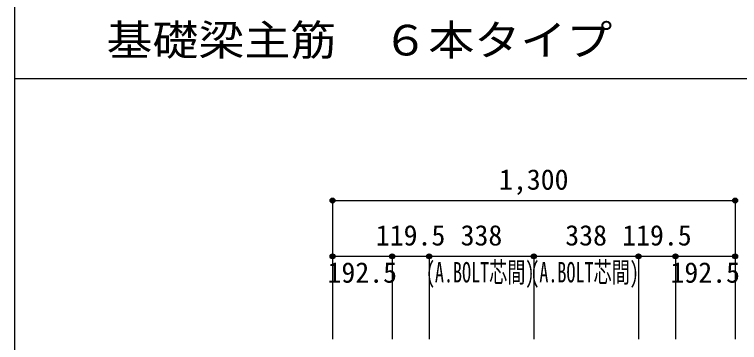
# Model space of a CAD drawing. Units: millimetres at full size, sheet at 1:30. Extents: x -5973 to 5954, y -4195 to 4201.
# Drawn here: x -5973 to -3632, y -1073 to -15 of the extents above; entities that cross this region are included whole.
import ezdxf
from ezdxf.enums import TextEntityAlignment as Align

# ---------------------------------------------------------------- set-up
doc = ezdxf.new("R2010")
doc.units = ezdxf.units.MM
doc.header["$LTSCALE"] = 30
doc.header["$PDMODE"] = 32
doc.header["$PDSIZE"] = 15
for name, color, linetype in [('0-7_文字', 4, 'Continuous'), ('0-D_寸法', 4, 'Continuous'), ('6-7_文字', 7, 'Continuous'), ('F-0_枠', 6, 'Continuous')]:
    doc.layers.add(name, color=color, linetype=linetype)
doc.styles.add('ＭＳ ゴシック', font='')
doc.styles.get('ＭＳ ゴシック').set_extended_font_data('MS Gothic')

msp = doc.modelspace()

# ---------------------------------------------------------------- linework, layer by layer
at = {"layer": '0-D_寸法'}
for p, q in [((-4945.8, -615.12), (-4945.8, -795.12)), ((-4945.8, -615.12), (-4945.8, -795.12)), ((-4945.8, -615.12), (-3645.8, -615.12)), ((-4945.8, -615.12), (-3645.8, -615.12)), ((-3645.8, -615.12), (-3645.8, -1062.16)), ((-4945.8, -795.12), (-4945.8, -1062.16)), ((-4945.8, -795.12), (-4753.3, -795.12)), ((-4945.8, -795.12), (-4945.8, -1062.16)), ((-4753.3, -795.12), (-4753.3, -1062.16)), ((-4753.3, -795.12), (-4633.8, -795.12)), ((-4633.8, -795.12), (-4633.8, -1062.16)), ((-4633.8, -795.12), (-4295.8, -795.12)), ((-4295.8, -795.12), (-4295.8, -1062.16)), ((-4295.8, -795.12), (-3957.8, -795.12)), ((-3957.8, -795.12), (-3957.8, -1062.16)), ((-3957.8, -795.12), (-3838.3, -795.12)), ((-3838.3, -795.12), (-3838.3, -1062.16)), ((-3838.3, -795.12), (-3645.8, -795.12))]:
    msp.add_line(p, q, dxfattribs=at)
for centre, radius in [((-4945.8, -615.12), 8), ((-4945.8, -615.12), 7.2), ((-3645.8, -615.12), 8), ((-3645.8, -615.12), 7.2), ((-4945.8, -615.12), 6.4), ((-4945.8, -615.12), 5.6), ((-4945.8, -615.12), 4.8), ((-4945.8, -615.12), 4), ((-4945.8, -615.12), 3.2), ((-4945.8, -615.12), 2.4), ((-4945.8, -615.12), 1.6), ((-4945.8, -615.12), 0.8), ((-3645.8, -615.12), 6.4), ((-3645.8, -615.12), 5.6), ((-3645.8, -615.12), 4.8), ((-3645.8, -615.12), 4), ((-3645.8, -615.12), 3.2), ((-3645.8, -615.12), 2.4), ((-3645.8, -615.12), 1.6), ((-3645.8, -615.12), 0.8), ((-4945.8, -795.12), 8), ((-4945.8, -795.12), 7.2), ((-4945.8, -795.12), 6.4), ((-4945.8, -795.12), 5.6), ((-4945.8, -795.12), 4.8), ((-4945.8, -795.12), 4), ((-4945.8, -795.12), 3.2), ((-4945.8, -795.12), 2.4), ((-4945.8, -795.12), 1.6), ((-4945.8, -795.12), 0.8), ((-4753.3, -795.12), 8), ((-4753.3, -795.12), 7.2), ((-4753.3, -795.12), 6.4), ((-4753.3, -795.12), 5.6), ((-4753.3, -795.12), 4.8), ((-4753.3, -795.12), 4), ((-4753.3, -795.12), 3.2), ((-4753.3, -795.12), 2.4), ((-4753.3, -795.12), 1.6), ((-4753.3, -795.12), 0.8), ((-4633.8, -795.12), 8), ((-4633.8, -795.12), 7.2), ((-4633.8, -795.12), 6.4), ((-4633.8, -795.12), 5.6), ((-4633.8, -795.12), 4.8), ((-4633.8, -795.12), 4), ((-4633.8, -795.12), 3.2), ((-4633.8, -795.12), 2.4), ((-4633.8, -795.12), 1.6), ((-4633.8, -795.12), 0.8), ((-4295.8, -795.12), 8), ((-4295.8, -795.12), 7.2), ((-4295.8, -795.12), 6.4), ((-4295.8, -795.12), 5.6), ((-4295.8, -795.12), 4.8), ((-4295.8, -795.12), 4), ((-4295.8, -795.12), 3.2), ((-4295.8, -795.12), 2.4), ((-4295.8, -795.12), 1.6), ((-4295.8, -795.12), 0.8), ((-3957.8, -795.12), 8), ((-3957.8, -795.12), 7.2), ((-3957.8, -795.12), 6.4), ((-3957.8, -795.12), 5.6), ((-3957.8, -795.12), 4.8), ((-3957.8, -795.12), 4), ((-3957.8, -795.12), 3.2), ((-3957.8, -795.12), 2.4), ((-3957.8, -795.12), 1.6), ((-3957.8, -795.12), 0.8), ((-3838.3, -795.12), 8), ((-3838.3, -795.12), 7.2), ((-3838.3, -795.12), 6.4), ((-3838.3, -795.12), 5.6), ((-3838.3, -795.12), 4.8), ((-3838.3, -795.12), 4), ((-3838.3, -795.12), 3.2), ((-3838.3, -795.12), 2.4), ((-3838.3, -795.12), 1.6), ((-3838.3, -795.12), 0.8), ((-3645.8, -795.12), 8), ((-3645.8, -795.12), 7.2), ((-3645.8, -795.12), 6.4), ((-3645.8, -795.12), 5.6), ((-3645.8, -795.12), 4.8), ((-3645.8, -795.12), 4), ((-3645.8, -795.12), 3.2), ((-3645.8, -795.12), 2.4), ((-3645.8, -795.12), 1.6), ((-3645.8, -795.12), 0.8)]:
    msp.add_circle(centre, radius, dxfattribs=at)
at = {"layer": '0-D_寸法', "color": 7}
for p in [(-4945.8, -615.12), (-4945.8, -615.12), (-3645.8, -615.12), (-4945.8, -795.12), (-4945.8, -795.12), (-4753.3, -795.12), (-4753.3, -795.12), (-4633.8, -795.12), (-4633.8, -795.12), (-4295.8, -795.12), (-4295.8, -795.12), (-3957.8, -795.12), (-3957.8, -795.12), (-3838.3, -795.12), (-3838.3, -795.12), (-3645.8, -795.12), (-3645.8, -795.12)]:
    msp.add_point(p, dxfattribs=at)
at = {"layer": 'F-0_枠'}
msp.add_line((-5972.88, 4201.15), (-5972.88, -4195.24), dxfattribs=at)
at = {"layer": 'F-0_枠', "color": 2}
msp.add_line((-5972.88, -222.05), (3723.6, -222.05), dxfattribs=at)

# ---------------------------------------------------------------- texts
at = {"layer": '0-7_文字', "style": 'ＭＳ ゴシック', "width": 0.65}
for p in [(-4644.39, -899.4), (-4307.21, -899.4)]:
    msp.add_text('(A.BOLT芯間)', height=65.98, dxfattribs=at).set_placement(p, align=Align.BOTTOM_LEFT)
at = {"layer": '0-D_寸法', "style": 'ＭＳ ゴシック'}
for s, p in [('1,300', (-4408.3, -600.12)), ('119.5', (-4806.05, -780.12)), ('338', (-4532.3, -780.12)), ('338', (-4194.3, -780.12)), ('119.5', (-4010.55, -780.12)), ('192.5', (-4962.05, -900.12)), ('192.5', (-3854.55, -900.12))]:
    msp.add_text(s, height=65.98, dxfattribs=at).set_placement(p, align=Align.BOTTOM_LEFT)
at = {"layer": '6-7_文字', "color": 2, "style": 'ＭＳ ゴシック', "width": 1.1}
msp.add_text('\u3000\u3000基礎梁主筋\u3000６本タイプ', height=98.97, dxfattribs=at).set_placement((-5972.88, -177.05), align=Align.BOTTOM_LEFT)

doc.saveas('drawing.dxf')
